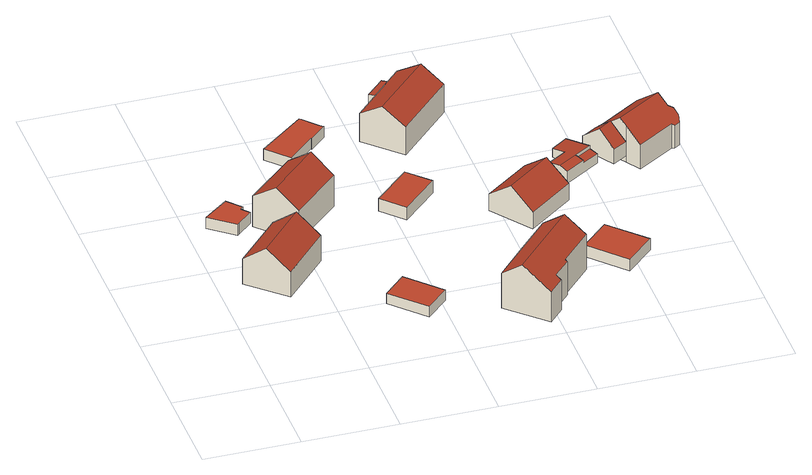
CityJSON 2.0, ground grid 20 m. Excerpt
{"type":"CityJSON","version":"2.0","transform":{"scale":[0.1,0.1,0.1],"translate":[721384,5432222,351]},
"CityObjects":{
"building1":{"type":"Building","attributes":{"Gemeindeschluessel":"09375199","HoeheDach":"363.173","HoeheGrund":"360.650","Methode":"1000","NiedrigsteTraufeDesGebaeudes":"363.173","Geometrietyp2DReferenz":"3000","measuredHeight":2.52,"function":"31001_2463","roofType":"1000"},"geometry":[{"type":"Solid","lod":"2","boundaries":[[[[0,1,2,3]],[[4,3,2,5]],[[0,3,4,6,7,8,9]],[[7,6,10,11]],[[8,12,13,9]],[[0,9,13,1]],[[6,4,5,10]],[[7,11,12,8]],[[2,1,13,12,11,10,5]]]],"semantics":{"surfaces":[{"type":"WallSurface","Flaeche":"0.932","Z_MAX":"2.523","Z_MAX_ASL":"363.173","Z_MIN":"0.000","Z_MIN_ASL":"360.650"},{"type":"WallSurface","Flaeche":"17.034","Z_MAX":"2.523","Z_MAX_ASL":"363.173","Z_MIN":"0.000","Z_MIN_ASL":"360.650"},{"type":"GroundSurface","Flaeche":"36.799","Z_MAX":"0.000","Z_MAX_ASL":"360.650","Z_MIN":"0.000","Z_MIN_ASL":"360.650"},{"type":"WallSurface","Flaeche":"9.781","Z_MAX":"2.523","Z_MAX_ASL":"363.173","Z_MIN":"0.000","Z_MIN_ASL":"360.650"},{"type":"WallSurface","Flaeche":"5.374","Z_MAX":"2.523","Z_MAX_ASL":"363.173","Z_MIN":"0.000","Z_MIN_ASL":"360.650"},{"type":"WallSurface","Flaeche":"11.055","Z_MAX":"2.523","Z_MAX_ASL":"363.173","Z_MIN":"0.000","Z_MIN_ASL":"360.650"},{"type":"WallSurface","Flaeche":"16.959","Z_MAX":"2.523","Z_MAX_ASL":"363.173","Z_MIN":"0.000","Z_MIN_ASL":"360.650"},{"type":"WallSurface","Flaeche":"2.187","Z_MAX":"2.523","Z_MAX_ASL":"363.173","Z_MIN":"0.000","Z_MIN_ASL":"360.650"},{"type":"RoofSurface","Dachneigung":"90.000","Dachorientierung":"-1.000","Flaeche":"36.799","Z_MAX":"2.523","Z_MAX_ASL":"363.173","Z_MIN":"2.523","Z_MIN_ASL":"363.173"}],"values":[[0,1,2,3,4,5,6,7,8]]}}]},
"building2":{"type":"Building","attributes":{"Gemeindeschluessel":"09375199","HoeheDach":"369.400","HoeheGrund":"359.520","Methode":"2000","NiedrigsteTraufeDesGebaeudes":"365.358","Geometrietyp2DReferenz":"3000","measuredHeight":9.88,"function":"31001_1000","roofType":"3100"},"address":[{"Country":"Germany","Locality":"Sinzing","ThoroughfareName":"Ortsstraße 4"}],"geometry":[{"type":"Solid","lod":"2","boundaries":[[[[14,15,16,17]],[[18,19,16,15,20]],[[21,22,23,24]],[[17,16,19,23,22]],[[24,23,19,18]],[[20,15,14,25]],[[18,20,25,21,24]],[[25,14,17,22,21]]]],"semantics":{"surfaces":[{"type":"RoofSurface","Dachneigung":"52.051","Dachorientierung":"134.940","Flaeche":"88.738","Z_MAX":"9.880","Z_MAX_ASL":"369.400","Z_MIN":"5.838","Z_MIN_ASL":"365.358"},{"type":"WallSurface","Flaeche":"81.385","Z_MAX":"9.880","Z_MAX_ASL":"369.400","Z_MIN":"0.000","Z_MIN_ASL":"359.520"},{"type":"WallSurface","Flaeche":"77.153","Z_MAX":"5.871","Z_MAX_ASL":"365.391","Z_MIN":"0.000","Z_MIN_ASL":"359.520"},{"type":"RoofSurface","Dachneigung":"52.051","Dachorientierung":"314.940","Flaeche":"88.545","Z_MAX":"9.880","Z_MAX_ASL":"369.400","Z_MIN":"5.849","Z_MIN_ASL":"365.369"},{"type":"WallSurface","Flaeche":"2.244","Z_MAX":"5.871","Z_MAX_ASL":"365.391","Z_MIN":"0.000","Z_MIN_ASL":"359.520"},{"type":"WallSurface","Flaeche":"79.161","Z_MAX":"5.860","Z_MAX_ASL":"365.380","Z_MIN":"0.000","Z_MIN_ASL":"359.520"},{"type":"GroundSurface","Flaeche":"139.798","Z_MAX":"0.000","Z_MAX_ASL":"359.520","Z_MIN":"0.000","Z_MIN_ASL":"359.520"},{"type":"WallSurface","Flaeche":"81.220","Z_MAX":"9.880","Z_MAX_ASL":"369.400","Z_MIN":"0.000","Z_MIN_ASL":"359.520"}],"values":[[0,1,2,3,4,5,6,7]]}}]},
"building3":{"type":"Building","attributes":{"Gemeindeschluessel":"09375199","HoeheDach":"370.060","HoeheGrund":"359.202","Methode":"2000","NiedrigsteTraufeDesGebaeudes":"366.385","Geometrietyp2DReferenz":"3000","measuredHeight":10.86,"function":"31001_1000","roofType":"3100"},"address":[{"Country":"Germany","Locality":"Sinzing","ThoroughfareName":"St.-Michaels-Weg 1"}],"geometry":[{"type":"Solid","lod":"2","boundaries":[[[[26,27,28,29,30]],[[31,32,27,26]],[[27,32,33,28]],[[30,29,34,35]],[[35,34,33,32,31]],[[28,33,34,29]],[[35,31,26,30]]]],"semantics":{"surfaces":[{"type":"WallSurface","Flaeche":"92.057","Z_MAX":"10.858","Z_MAX_ASL":"370.060","Z_MIN":"0.000","Z_MIN_ASL":"359.202"},{"type":"WallSurface","Flaeche":"99.270","Z_MAX":"7.185","Z_MAX_ASL":"366.387","Z_MIN":"0.000","Z_MIN_ASL":"359.202"},{"type":"RoofSurface","Dachneigung":"54.251","Dachorientierung":"137.059","Flaeche":"86.969","Z_MAX":"10.858","Z_MAX_ASL":"370.060","Z_MIN":"7.183","Z_MIN_ASL":"366.385"},{"type":"WallSurface","Flaeche":"99.599","Z_MAX":"7.184","Z_MAX_ASL":"366.386","Z_MIN":"0.000","Z_MIN_ASL":"359.202"},{"type":"WallSurface","Flaeche":"92.087","Z_MAX":"10.858","Z_MAX_ASL":"370.060","Z_MIN":"0.000","Z_MIN_ASL":"359.202"},{"type":"RoofSurface","Dachneigung":"54.245","Dachorientierung":"317.056","Flaeche":"87.101","Z_MAX":"10.858","Z_MAX_ASL":"370.060","Z_MIN":"7.184","Z_MIN_ASL":"366.386"},{"type":"GroundSurface","Flaeche":"141.266","Z_MAX":"0.000","Z_MAX_ASL":"359.202","Z_MIN":"0.000","Z_MIN_ASL":"359.202"}],"values":[[0,1,2,3,4,5,6]]}}]},
"building4":{"type":"Building","attributes":{"Gemeindeschluessel":"09375199","HoeheDach":"359.243","HoeheGrund":"356.840","Methode":"1000","NiedrigsteTraufeDesGebaeudes":"359.243","Geometrietyp2DReferenz":"3000","measuredHeight":2.4,"function":"31001_2463","roofType":"1000"},"geometry":[{"type":"Solid","lod":"2","boundaries":[[[[36,37,38,39]],[[39,38,40,41]],[[41,40,42,43]],[[38,37,42,40]],[[41,43,36,39]],[[43,42,37,36]]]],"semantics":{"surfaces":[{"type":"WallSurface","Flaeche":"15.422","Z_MAX":"2.403","Z_MAX_ASL":"359.243","Z_MIN":"0.000","Z_MIN_ASL":"356.840"},{"type":"WallSurface","Flaeche":"22.849","Z_MAX":"2.403","Z_MAX_ASL":"359.243","Z_MIN":"0.000","Z_MIN_ASL":"356.840"},{"type":"WallSurface","Flaeche":"15.423","Z_MAX":"2.403","Z_MAX_ASL":"359.243","Z_MIN":"0.000","Z_MIN_ASL":"356.840"},{"type":"RoofSurface","Dachneigung":"90.000","Dachorientierung":"-1.000","Flaeche":"61.070","Z_MAX":"2.403","Z_MAX_ASL":"359.243","Z_MIN":"2.403","Z_MIN_ASL":"359.243"},{"type":"GroundSurface","Flaeche":"61.070","Z_MAX":"0.000","Z_MAX_ASL":"356.840","Z_MIN":"0.000","Z_MIN_ASL":"356.840"},{"type":"WallSurface","Flaeche":"22.881","Z_MAX":"2.403","Z_MAX_ASL":"359.243","Z_MIN":"0.000","Z_MIN_ASL":"356.840"}],"values":[[0,1,2,3,4,5]]}}]},
"building5":{"type":"Building","attributes":{"Gemeindeschluessel":"09375199","HoeheDach":"361.030","HoeheGrund":"358.490","Methode":"1000","NiedrigsteTraufeDesGebaeudes":"361.030","Geometrietyp2DReferenz":"3000","measuredHeight":2.54,"function":"31001_2000","roofType":"1000"},"geometry":[{"type":"Solid","lod":"2","boundaries":[[[[44,45,46,47]],[[45,48,49,46]],[[50,51,52,53]],[[45,44,54,51,50,55,56,48]],[[54,57,52,51]],[[55,58,59,56]],[[54,44,47,57]],[[56,59,49,48]],[[46,49,59,58,53,52,57,47]],[[50,53,58,55]]]],"semantics":{"surfaces":[{"type":"WallSurface","Flaeche":"15.784","Z_MAX":"2.540","Z_MAX_ASL":"361.030","Z_MIN":"0.000","Z_MIN_ASL":"358.490"},{"type":"WallSurface","Flaeche":"19.480","Z_MAX":"2.540","Z_MAX_ASL":"361.030","Z_MIN":"0.000","Z_MIN_ASL":"358.490"},{"type":"WallSurface","Flaeche":"10.393","Z_MAX":"2.540","Z_MAX_ASL":"361.030","Z_MIN":"0.000","Z_MIN_ASL":"358.490"},{"type":"GroundSurface","Flaeche":"72.013","Z_MAX":"0.000","Z_MAX_ASL":"358.490","Z_MIN":"0.000","Z_MIN_ASL":"358.490"},{"type":"WallSurface","Flaeche":"1.399","Z_MAX":"2.540","Z_MAX_ASL":"361.030","Z_MIN":"0.000","Z_MIN_ASL":"358.490"},{"type":"WallSurface","Flaeche":"11.733","Z_MAX":"2.540","Z_MAX_ASL":"361.030","Z_MIN":"0.000","Z_MIN_ASL":"358.490"},{"type":"WallSurface","Flaeche":"31.571","Z_MAX":"2.540","Z_MAX_ASL":"361.030","Z_MIN":"0.000","Z_MIN_ASL":"358.490"},{"type":"WallSurface","Flaeche":"0.630","Z_MAX":"2.540","Z_MAX_ASL":"361.030","Z_MIN":"0.000","Z_MIN_ASL":"358.490"},{"type":"RoofSurface","Dachneigung":"90.000","Dachorientierung":"-1.000","Flaeche":"72.013","Z_MAX":"2.540","Z_MAX_ASL":"361.030","Z_MIN":"2.540","Z_MIN_ASL":"361.030"},{"type":"WallSurface","Flaeche":"2.303","Z_MAX":"2.540","Z_MAX_ASL":"361.030","Z_MIN":"0.000","Z_MIN_ASL":"358.490"}],"values":[[0,1,2,3,4,5,6,7,8,9]]}}]},
"building6":{"type":"Building","attributes":{"Gemeindeschluessel":"09375199","HoeheDach":"358.152","HoeheGrund":"355.280","Methode":"1000","NiedrigsteTraufeDesGebaeudes":"358.152","Geometrietyp2DReferenz":"3000","measuredHeight":2.87,"function":"31001_2463","roofType":"1000"},"geometry":[{"type":"Solid","lod":"2","boundaries":[[[[60,61,62,63]],[[64,65,61,60]],[[63,62,66,67]],[[67,66,65,64]],[[63,67,64,60]],[[61,65,66,62]]]],"semantics":{"surfaces":[{"type":"WallSurface","Flaeche":"17.703","Z_MAX":"2.872","Z_MAX_ASL":"358.152","Z_MIN":"0.000","Z_MIN_ASL":"355.280"},{"type":"WallSurface","Flaeche":"29.699","Z_MAX":"2.872","Z_MAX_ASL":"358.152","Z_MIN":"0.000","Z_MIN_ASL":"355.280"},{"type":"WallSurface","Flaeche":"29.712","Z_MAX":"2.872","Z_MAX_ASL":"358.152","Z_MIN":"0.000","Z_MIN_ASL":"355.280"},{"type":"WallSurface","Flaeche":"17.763","Z_MAX":"2.872","Z_MAX_ASL":"358.152","Z_MIN":"0.000","Z_MIN_ASL":"355.280"},{"type":"GroundSurface","Flaeche":"63.863","Z_MAX":"0.000","Z_MAX_ASL":"355.280","Z_MIN":"0.000","Z_MIN_ASL":"355.280"},{"type":"RoofSurface","Dachneigung":"90.000","Dachorientierung":"-1.000","Flaeche":"63.863","Z_MAX":"2.872","Z_MAX_ASL":"358.152","Z_MIN":"2.872","Z_MIN_ASL":"358.152"}],"values":[[0,1,2,3,4,5]]}}]},
"building7":{"type":"Building","attributes":{"Gemeindeschluessel":"09375199","HoeheDach":"366.110","HoeheGrund":"354.650","Methode":"2000","NiedrigsteTraufeDesGebaeudes":"361.632","Geometrietyp2DReferenz":"3000","measuredHeight":11.46,"function":"31001_1000","roofType":"3100"},"address":[{"Country":"Germany","Locality":"Sinzing","ThoroughfareName":"Ortsstraße 5"}],"geometry":[{"type":"Solid","lod":"2","boundaries":[[[[68,69,70,71,72]],[[73,71,70,74]],[[75,76,77,78]],[[68,79,77,76,80,81,82,69]],[[83,73,74,84,85,86,75,78,87]],[[84,74,70,69,82]],[[83,72,71,73]],[[85,81,80,86]],[[84,82,81,85]],[[78,77,79,87]],[[86,80,76,75]],[[68,72,83,87,79]]]],"semantics":{"surfaces":[{"type":"RoofSurface","Dachneigung":"54.123","Dachorientierung":"315.128","Flaeche":"106.536","Z_MAX":"11.460","Z_MAX_ASL":"366.110","Z_MIN":"8.146","Z_MIN_ASL":"362.796"},{"type":"WallSurface","Flaeche":"76.880","Z_MAX":"8.167","Z_MAX_ASL":"362.817","Z_MIN":"0.000","Z_MIN_ASL":"354.650"},{"type":"WallSurface","Flaeche":"8.252","Z_MAX":"7.790","Z_MAX_ASL":"362.440","Z_MIN":"0.000","Z_MIN_ASL":"354.650"},{"type":"RoofSurface","Dachneigung":"54.123","Dachorientierung":"135.128","Flaeche":"119.548","Z_MAX":"11.460","Z_MAX_ASL":"366.110","Z_MIN":"6.982","Z_MIN_ASL":"361.632"},{"type":"GroundSurface","Flaeche":"183.190","Z_MAX":"0.000","Z_MAX_ASL":"354.650","Z_MIN":"0.000","Z_MIN_ASL":"354.650"},{"type":"WallSurface","Flaeche":"90.066","Z_MAX":"11.460","Z_MAX_ASL":"366.110","Z_MIN":"0.000","Z_MIN_ASL":"354.650"},{"type":"WallSurface","Flaeche":"77.111","Z_MAX":"8.167","Z_MAX_ASL":"362.817","Z_MIN":"0.000","Z_MIN_ASL":"354.650"},{"type":"WallSurface","Flaeche":"3.596","Z_MAX":"8.110","Z_MAX_ASL":"362.760","Z_MIN":"0.000","Z_MIN_ASL":"354.650"},{"type":"WallSurface","Flaeche":"76.687","Z_MAX":"8.125","Z_MAX_ASL":"362.775","Z_MIN":"0.000","Z_MIN_ASL":"354.650"},{"type":"WallSurface","Flaeche":"31.566","Z_MAX":"6.990","Z_MAX_ASL":"361.640","Z_MIN":"0.000","Z_MIN_ASL":"354.650"},{"type":"WallSurface","Flaeche":"38.926","Z_MAX":"7.790","Z_MAX_ASL":"362.440","Z_MIN":"0.000","Z_MIN_ASL":"354.650"},{"type":"WallSurface","Flaeche":"101.931","Z_MAX":"11.460","Z_MAX_ASL":"366.110","Z_MIN":"0.000","Z_MIN_ASL":"354.650"}],"values":[[0,1,2,3,4,5,6,7,8,9,10,11]]}}]},
"building8":{"type":"Building","attributes":{"Gemeindeschluessel":"09375199","HoeheDach":"366.344","HoeheGrund":"356.490","Methode":"1000","NiedrigsteTraufeDesGebaeudes":"359.653","Geometrietyp2DReferenz":"3000","measuredHeight":9.85,"function":"31001_1000","roofType":"3100"},"address":[{"Country":"Germany","Locality":"Sinzing","ThoroughfareName":"St.-Michaels-Weg 2"}],"geometry":[{"type":"Solid","lod":"2","boundaries":[[[[88,89,90,91]],[[92,93,94,95,96,97]],[[98,99,89,88,100]],[[99,98,94,93,101,102]],[[97,96,103,104]],[[105,92,97,104]],[[105,101,93,92]],[[102,101,105,104,103,91,90]],[[89,99,102,90]],[[95,94,98,100]],[[88,91,103,96,95,100]]]],"semantics":{"surfaces":[{"type":"RoofSurface","Dachneigung":"57.123","Dachorientierung":"136.555","Flaeche":"97.210","Z_MAX":"9.854","Z_MAX_ASL":"366.344","Z_MIN":"6.587","Z_MIN_ASL":"363.077"},{"type":"WallSurface","Flaeche":"12.300","Z_MAX":"6.583","Z_MAX_ASL":"363.073","Z_MIN":"0.000","Z_MIN_ASL":"356.490"},{"type":"WallSurface","Flaeche":"82.530","Z_MAX":"9.854","Z_MAX_ASL":"366.344","Z_MIN":"0.000","Z_MIN_ASL":"356.490"},{"type":"GroundSurface","Flaeche":"181.592","Z_MAX":"0.000","Z_MAX_ASL":"356.490","Z_MIN":"0.000","Z_MIN_ASL":"356.490"},{"type":"WallSurface","Flaeche":"15.081","Z_MAX":"6.555","Z_MAX_ASL":"363.045","Z_MIN":"3.701","Z_MIN_ASL":"360.191"},{"type":"RoofSurface","Dachneigung":"81.212","Dachorientierung":"316.768","Flaeche":"18.678","Z_MAX":"3.704","Z_MAX_ASL":"360.194","Z_MIN":"3.163","Z_MIN_ASL":"359.653"},{"type":"WallSurface","Flaeche":"16.838","Z_MAX":"3.166","Z_MAX_ASL":"359.656","Z_MIN":"0.000","Z_MIN_ASL":"356.490"},{"type":"WallSurface","Flaeche":"95.290","Z_MAX":"9.854","Z_MAX_ASL":"366.344","Z_MIN":"0.000","Z_MIN_ASL":"356.490"},{"type":"WallSurface","Flaeche":"106.426","Z_MAX":"6.587","Z_MAX_ASL":"363.077","Z_MIN":"0.000","Z_MIN_ASL":"356.490"},{"type":"WallSurface","Flaeche":"71.871","Z_MAX":"6.641","Z_MAX_ASL":"363.131","Z_MIN":"0.000","Z_MIN_ASL":"356.490"},{"type":"RoofSurface","Dachneigung":"57.123","Dachorientierung":"316.555","Flaeche":"97.034","Z_MAX":"9.854","Z_MAX_ASL":"366.344","Z_MIN":"6.555","Z_MIN_ASL":"363.045"}],"values":[[0,1,2,3,4,5,6,7,8,9,10]]}}]},
"building9":{"type":"Building","attributes":{"Gemeindeschluessel":"09375199","HoeheDach":"362.815","HoeheGrund":"354.930","Methode":"1000","NiedrigsteTraufeDesGebaeudes":"358.767","Geometrietyp2DReferenz":"3000","measuredHeight":7.88,"function":"31001_1000","roofType":"3100"},"address":[{"Country":"Germany","Locality":"Sinzing","ThoroughfareName":"Ortsstraße 3"}],"geometry":[{"type":"Solid","lod":"2","boundaries":[[[[106,107,108,109,110]],[[111,112,113,114,115]],[[108,107,112,111]],[[106,110,114,113]],[[107,106,113,112]],[[108,111,115,109]],[[109,115,114,110]]]],"semantics":{"surfaces":[{"type":"WallSurface","Flaeche":"61.903","Z_MAX":"7.885","Z_MAX_ASL":"362.815","Z_MIN":"0.000","Z_MIN_ASL":"354.930"},{"type":"WallSurface","Flaeche":"61.821","Z_MAX":"7.885","Z_MAX_ASL":"362.815","Z_MIN":"0.000","Z_MIN_ASL":"354.930"},{"type":"WallSurface","Flaeche":"46.269","Z_MAX":"3.845","Z_MAX_ASL":"358.775","Z_MIN":"0.000","Z_MIN_ASL":"354.930"},{"type":"WallSurface","Flaeche":"45.406","Z_MAX":"3.850","Z_MAX_ASL":"358.780","Z_MIN":"0.000","Z_MIN_ASL":"354.930"},{"type":"GroundSurface","Flaeche":"125.770","Z_MAX":"0.000","Z_MAX_ASL":"354.930","Z_MIN":"0.000","Z_MIN_ASL":"354.930"},{"type":"RoofSurface","Dachneigung":"52.542","Dachorientierung":"145.187","Flaeche":"79.569","Z_MAX":"7.885","Z_MAX_ASL":"362.815","Z_MIN":"3.845","Z_MIN_ASL":"358.775"},{"type":"RoofSurface","Dachneigung":"52.542","Dachorientierung":"325.187","Flaeche":"78.872","Z_MAX":"7.885","Z_MAX_ASL":"362.815","Z_MIN":"3.837","Z_MIN_ASL":"358.767"}],"values":[[0,1,2,3,4,5,6]]}}]},
"building10":{"type":"Building","attributes":{"Gemeindeschluessel":"09375199","HoeheDach":"357.010","HoeheGrund":"354.290","Methode":"1000","NiedrigsteTraufeDesGebaeudes":"357.010","Geometrietyp2DReferenz":"3000","measuredHeight":2.72,"function":"31001_2000","roofType":"1000"},"geometry":[{"type":"Solid","lod":"2","boundaries":[[[[116,117,118,119]],[[117,120,121,118]],[[119,122,123,116]],[[118,121,122,119]],[[122,121,120,123]],[[116,123,120,117]]]],"semantics":{"surfaces":[{"type":"GroundSurface","Flaeche":"81.200","Z_MAX":"0.000","Z_MAX_ASL":"354.290","Z_MIN":"0.000","Z_MIN_ASL":"354.290"},{"type":"WallSurface","Flaeche":"27.419","Z_MAX":"2.720","Z_MAX_ASL":"357.010","Z_MIN":"0.000","Z_MIN_ASL":"354.290"},{"type":"WallSurface","Flaeche":"27.412","Z_MAX":"2.720","Z_MAX_ASL":"357.010","Z_MIN":"0.000","Z_MIN_ASL":"354.290"},{"type":"WallSurface","Flaeche":"21.855","Z_MAX":"2.720","Z_MAX_ASL":"357.010","Z_MIN":"0.000","Z_MIN_ASL":"354.290"},{"type":"RoofSurface","Dachneigung":"90.000","Dachorientierung":"-1.000","Flaeche":"81.200","Z_MAX":"2.720","Z_MAX_ASL":"357.010","Z_MIN":"2.720","Z_MIN_ASL":"357.010"},{"type":"WallSurface","Flaeche":"21.970","Z_MAX":"2.720","Z_MAX_ASL":"357.010","Z_MIN":"0.000","Z_MIN_ASL":"354.290"}],"values":[[0,1,2,3,4,5]]}}]},
"building11":{"type":"Building","attributes":{"Gemeindeschluessel":"09375199","HoeheDach":"356.870","HoeheGrund":"353.680","Methode":"2000","NiedrigsteTraufeDesGebaeudes":"355.700","Geometrietyp2DReferenz":"3000","measuredHeight":3.19,"function":"31001_2000","roofType":"3100"},"geometry":[{"type":"Solid","lod":"2","boundaries":[[[[124,125,126,127]],[[127,126,128,129]],[[125,124,130,131,132,133]],[[134,135,133,132]],[[135,136,137,138,126,125,133]],[[139,140,141,138,137]],[[140,131,130,129,128,141]],[[140,139,142,134,132,131]],[[141,128,126,138]],[[139,137,136,142]],[[135,134,142,136]],[[129,130,124,127]]]],"semantics":{"surfaces":[{"type":"WallSurface","Flaeche":"2.836","Z_MAX":"3.190","Z_MAX_ASL":"356.870","Z_MIN":"2.510","Z_MIN_ASL":"356.190"},{"type":"WallSurface","Flaeche":"1.261","Z_MAX":"3.190","Z_MAX_ASL":"356.870","Z_MIN":"2.237","Z_MIN_ASL":"355.917"},{"type":"WallSurface","Flaeche":"20.751","Z_MAX":"3.190","Z_MAX_ASL":"356.870","Z_MIN":"0.000","Z_MIN_ASL":"353.680"},{"type":"WallSurface","Flaeche":"8.510","Z_MAX":"2.055","Z_MAX_ASL":"355.735","Z_MIN":"0.000","Z_MIN_ASL":"353.680"},{"type":"RoofSurface","Dachneigung":"79.310","Dachorientierung":"327.493","Flaeche":"39.438","Z_MAX":"3.190","Z_MAX_ASL":"356.870","Z_MIN":"2.020","Z_MIN_ASL":"355.700"},{"type":"WallSurface","Flaeche":"13.912","Z_MAX":"3.190","Z_MAX_ASL":"356.870","Z_MIN":"0.000","Z_MIN_ASL":"353.680"},{"type":"WallSurface","Flaeche":"22.860","Z_MAX":"2.859","Z_MAX_ASL":"356.539","Z_MIN":"0.000","Z_MIN_ASL":"353.680"},{"type":"GroundSurface","Flaeche":"56.031","Z_MAX":"0.000","Z_MAX_ASL":"353.680","Z_MIN":"0.000","Z_MIN_ASL":"353.680"},{"type":"RoofSurface","Dachneigung":"80.299","Dachorientierung":"147.481","Flaeche":"9.332","Z_MAX":"3.190","Z_MAX_ASL":"356.870","Z_MIN":"2.859","Z_MIN_ASL":"356.539"},{"type":"WallSurface","Flaeche":"12.861","Z_MAX":"2.671","Z_MAX_ASL":"356.351","Z_MIN":"0.000","Z_MIN_ASL":"353.680"},{"type":"WallSurface","Flaeche":"7.581","Z_MAX":"2.662","Z_MAX_ASL":"356.342","Z_MIN":"0.000","Z_MIN_ASL":"353.680"},{"type":"RoofSurface","Dachneigung":"81.975","Dachorientierung":"147.495","Flaeche":"8.156","Z_MAX":"2.510","Z_MAX_ASL":"356.190","Z_MIN":"2.237","Z_MIN_ASL":"355.917"}],"values":[[0,1,2,3,4,5,6,7,8,9,10,11]]}}]},
"building12":{"type":"Building","attributes":{"Gemeindeschluessel":"09375199","HoeheDach":"359.500","HoeheGrund":"352.990","Methode":"2000","NiedrigsteTraufeDesGebaeudes":"356.019","Geometrietyp2DReferenz":"3000","measuredHeight":6.51,"function":"31001_2000","roofType":"3100"},"geometry":[{"type":"Solid","lod":"2","boundaries":[[[[143,144,145,146]],[[144,147,148,149,150,151,145]],[[152,153,151,150,154]],[[155,148,147,156]],[[152,154,157,158]],[[148,155,158,157,149]],[[146,145,151,153]],[[155,156,143,146,153,152,158]],[[157,154,150,149]],[[144,143,156,147]]]],"semantics":{"surfaces":[{"type":"WallSurface","Flaeche":"10.968","Z_MAX":"3.352","Z_MAX_ASL":"356.342","Z_MIN":"0.000","Z_MIN_ASL":"352.990"},{"type":"RoofSurface","Dachneigung":"50.054","Dachorientierung":"326.806","Flaeche":"17.514","Z_MAX":"6.510","Z_MAX_ASL":"359.500","Z_MIN":"3.030","Z_MIN_ASL":"356.019"},{"type":"WallSurface","Flaeche":"33.504","Z_MAX":"6.510","Z_MAX_ASL":"359.500","Z_MIN":"0.000","Z_MIN_ASL":"352.990"},{"type":"WallSurface","Flaeche":"0.843","Z_MAX":"3.042","Z_MAX_ASL":"356.031","Z_MIN":"0.000","Z_MIN_ASL":"352.990"},{"type":"WallSurface","Flaeche":"11.816","Z_MAX":"3.352","Z_MAX_ASL":"356.342","Z_MIN":"0.000","Z_MIN_ASL":"352.990"},{"type":"WallSurface","Flaeche":"38.418","Z_MAX":"6.510","Z_MAX_ASL":"359.500","Z_MIN":"0.000","Z_MIN_ASL":"352.990"},{"type":"WallSurface","Flaeche":"3.685","Z_MAX":"4.172","Z_MAX_ASL":"357.162","Z_MIN":"0.000","Z_MIN_ASL":"352.990"},{"type":"GroundSurface","Flaeche":"26.727","Z_MAX":"0.000","Z_MAX_ASL":"352.990","Z_MIN":"0.000","Z_MIN_ASL":"352.990"},{"type":"RoofSurface","Dachneigung":"50.054","Dachorientierung":"146.806","Flaeche":"17.348","Z_MAX":"6.510","Z_MAX_ASL":"359.500","Z_MIN":"3.352","Z_MIN_ASL":"356.342"},{"type":"WallSurface","Flaeche":"1.179","Z_MAX":"3.351","Z_MAX_ASL":"356.340","Z_MIN":"0.000","Z_MIN_ASL":"352.990"}],"values":[[0,1,2,3,4,5,6,7,8,9]]}}]},
"building13":{"type":"Building","attributes":{"Gemeindeschluessel":"09375199","HoeheDach":"361.200","HoeheGrund":"351.510","Methode":"2000","NiedrigsteTraufeDesGebaeudes":"356.786","Geometrietyp2DReferenz":"3000","measuredHeight":9.69,"function":"31001_1000","roofType":"3100"},"address":[{"Country":"Germany","Locality":"Sinzing","ThoroughfareName":"Ortsstraße 1"}],"geometry":[{"type":"Solid","lod":"2","boundaries":[[[[159,160,161,162,163]],[[164,165,166,167]],[[168,169,165,164]],[[159,163,170,171]],[[168,171,170,172,169]],[[162,172,170,163]],[[173,174,175,176,160,159,171,168,164,167]],[[177,173,167,166]],[[176,178,161,160]],[[179,175,174,180]],[[175,179,178,176]],[[177,166,165,169,172,162,161,178,179,180]],[[173,177,180,174]]]],"semantics":{"surfaces":[{"type":"WallSurface","Flaeche":"52.256","Z_MAX":"9.690","Z_MAX_ASL":"361.200","Z_MIN":"-0.000","Z_MIN_ASL":"351.510"},{"type":"WallSurface","Flaeche":"9.340","Z_MAX":"7.166","Z_MAX_ASL":"358.676","Z_MIN":"-0.000","Z_MIN_ASL":"351.510"},{"type":"WallSurface","Flaeche":"7.927","Z_MAX":"7.758","Z_MAX_ASL":"359.268","Z_MIN":"-0.000","Z_MIN_ASL":"351.510"},{"type":"WallSurface","Flaeche":"63.725","Z_MAX":"5.599","Z_MAX_ASL":"357.109","Z_MIN":"-0.000","Z_MIN_ASL":"351.510"},{"type":"WallSurface","Flaeche":"61.039","Z_MAX":"9.690","Z_MAX_ASL":"361.200","Z_MIN":"-0.000","Z_MIN_ASL":"351.510"},{"type":"RoofSurface","Dachneigung":"51.745","Dachorientierung":"329.243","Flaeche":"75.243","Z_MAX":"9.690","Z_MAX_ASL":"361.200","Z_MIN":"5.599","Z_MIN_ASL":"357.109"},{"type":"GroundSurface","Flaeche":"119.992","Z_MAX":"-0.000","Z_MAX_ASL":"351.510","Z_MIN":"-0.000","Z_MIN_ASL":"351.510"},{"type":"WallSurface","Flaeche":"7.968","Z_MAX":"6.052","Z_MAX_ASL":"357.562","Z_MIN":"-0.000","Z_MIN_ASL":"351.510"},{"type":"WallSurface","Flaeche":"26.765","Z_MAX":"8.604","Z_MAX_ASL":"360.114","Z_MIN":"-0.000","Z_MIN_ASL":"351.510"},{"type":"WallSurface","Flaeche":"3.915","Z_MAX":"5.661","Z_MAX_ASL":"357.171","Z_MIN":"-0.000","Z_MIN_ASL":"351.510"},{"type":"WallSurface","Flaeche":"52.367","Z_MAX":"5.661","Z_MAX_ASL":"357.171","Z_MIN":"-0.000","Z_MIN_ASL":"351.510"},{"type":"RoofSurface","Dachneigung":"51.746","Dachorientierung":"149.243","Flaeche":"77.561","Z_MAX":"9.690","Z_MAX_ASL":"361.200","Z_MIN":"5.276","Z_MIN_ASL":"356.786"},{"type":"WallSurface","Flaeche":"7.240","Z_MAX":"5.277","Z_MAX_ASL":"356.787","Z_MIN":"-0.000","Z_MIN_ASL":"351.510"}],"values":[[0,1,2,3,4,5,6,7,8,9,10,11,12]]}}]}
},
"vertices":[
[56,381,96],[56,381,122],[53,378,122],[53,378,96],[1,420,96],[1,420,122],[54,461,96],[80,432,96],[74,426,96],[88,410,96],[54,461,122],[80,432,122],[74,426,122],[88,410,122],
[93,164,144],[185,264,144],[147,299,184],[55,199,184],[109,334,85],[109,334,144],[185,264,85],[17,234,85],[17,234,144],[107,331,144],[107,331,85],[93,164,85],
[165,343,82],[165,343,154],[130,380,191],[95,418,154],[95,418,82],[266,437,82],[266,437,154],[231,475,191],[197,512,154],[197,512,82],
[386,101,58],[386,101,82],[340,57,82],[340,57,58],[274,125,82],[274,125,58],[320,170,82],[320,170,58],
[186,638,75],[228,593,75],[228,593,100],[186,638,100],[284,646,75],[284,646,100],[313,682,75],[286,713,75],[286,713,100],[313,682,100],[282,716,75],[320,676,75],[286,644,75],[282,716,100],[320,676,100],[286,644,100],
[403,405,43],[403,405,72],[360,450,72],[360,450,43],[478,477,43],[478,477,72],[435,522,72],[435,522,43],
[523,43,151],[652,182,151],[618,213,118],[554,143,118],[490,74,118],[554,143,36],[618,213,36],[591,42,36],[591,42,114],[599,34,106],[599,34,36],[569,1,106],[625,78,114],[622,81,118],[686,151,118],[490,74,36],[686,151,36],[622,81,36],[625,78,36],[569,1,36],
[426,635,153],[462,599,121],[575,715,121],[539,750,153],[440,772,87],[440,772,55],[466,748,55],[466,748,121],[465,748,120],[465,748,92],[390,669,55],[462,599,55],[390,669,121],[478,810,55],[575,715,55],[502,786,120],[502,786,92],[478,810,87],
[565,394,39],[627,308,39],[627,308,78],[596,351,118],[565,394,78],[723,381,78],[723,381,39],[660,465,39],[660,465,78],[691,423,118],
[697,198,33],[755,253,33],[825,180,33],[766,125,33],[755,253,60],[825,180,60],[766,125,60],[697,198,60],
[808,518,52],[808,518,59],[773,495,59],[773,495,52],[783,479,55],[783,479,49],[818,501,49],[818,501,27],[776,571,27],[776,571,47],[742,547,27],[742,547,47],[759,520,53],[718,493,54],[733,470,59],[718,493,27],[743,453,27],[743,453,55],[759,520,27],
[812,564,20],[812,564,53],[840,581,53],[840,581,20],[810,567,50],[808,565,50],[831,530,85],[860,550,85],[845,573,62],[881,518,20],[845,573,20],[881,518,53],[808,565,20],[810,567,20],[851,499,53],[851,499,20],
[845,573,5],[881,518,5],[881,518,91],[873,530,102],[845,573,61],[993,569,5],[993,569,77],[1000,557,66],[1000,557,5],[982,571,5],[982,571,83],[940,635,61],[940,635,5],[969,592,102],[997,543,5],[986,536,5],[979,537,5],[901,487,5],[997,543,58],[901,487,62],[979,537,62],[986,536,58]
]}
